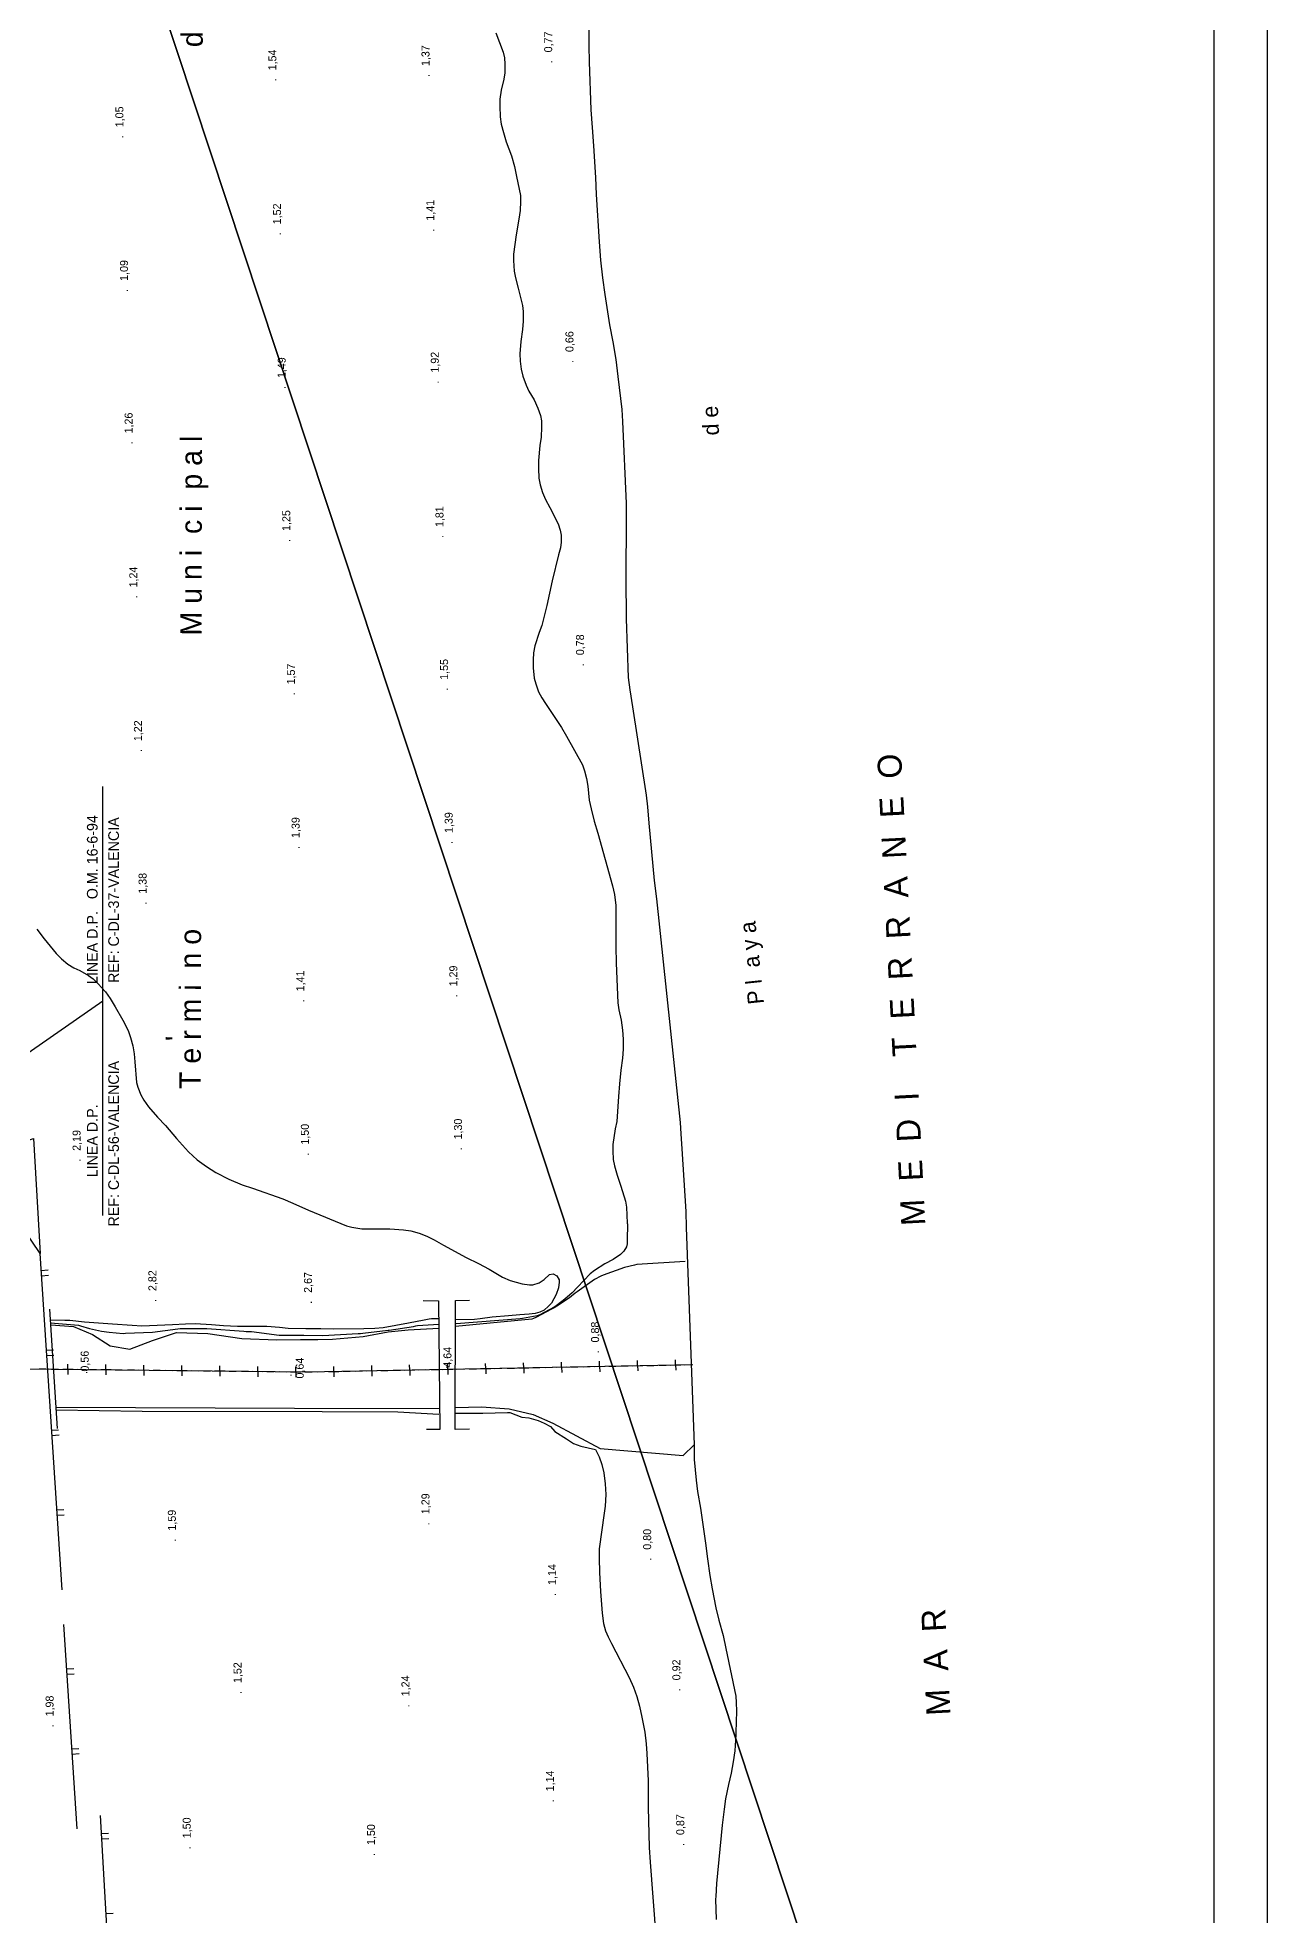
# Model space of a CAD drawing. Extents: x 729854 to 730444, y 4373781 to 4374808.
# Drawn here: x 730213.5 to 730444, y 4374028.7 to 4374380.7 of the extents above; entities that cross this region are included whole.
import ezdxf
from ezdxf.enums import TextEntityAlignment as Align

# ---------------------------------------------------------------- set-up
doc = ezdxf.new("R2010")
doc.units = 0
doc.layers.get('0').update_dxf_attribs({"linetype": 'CONTINUOUS'})
for name, color, linetype in [('1', 7, 'CONTINUOUS'), ('2', 7, 'CONTINUOUS'), ('22', 7, 'CONTINUOUS'), ('24', 7, 'CONTINUOUS'), ('44', 7, 'CONTINUOUS'), ('48', 7, 'CONTINUOUS'), ('50', 7, 'CONTINUOUS'), ('56', 7, 'CONTINUOUS'), ('61', 7, 'CONTINUOUS'), ('PATTERN_CLASS', 7, 'CONTINUOUS')]:
    doc.layers.add(name, color=color, linetype=linetype)

msp = doc.modelspace()

# ---------------------------------------------------------------- linework, layer by layer
at = {"layer": '1', "color": 0, "linetype": 'CONTINUOUS'}
for p, q in [((730218.06, 4374089.71), (730213.94, 4374152.73)), ((730214.15, 4374149.58), (730215.47, 4374149.67)), ((730214.21, 4374148.59), (730215.54, 4374148.67)), ((730215.12, 4374134.61), (730216.45, 4374134.7)), ((730215.19, 4374133.62), (730216.52, 4374133.71)), ((730216.1, 4374119.65), (730217.43, 4374119.73)), ((730216.17, 4374118.65), (730217.5, 4374118.74)), ((730217.08, 4374104.68), (730218.41, 4374104.76)), ((730217.15, 4374103.68), (730218.47, 4374103.77)), ((730220.88, 4374044.94), (730218.39, 4374083.21)), ((730218.93, 4374074.88), (730220.26, 4374074.96)), ((730219, 4374073.88), (730220.32, 4374073.97)), ((730219.91, 4374059.91), (730221.23, 4374059.99)), ((730219.97, 4374058.91), (730221.3, 4374059)), ((730227.2, 4374014.07), (730225.25, 4374047.38)), ((730225.45, 4374044.02), (730226.78, 4374044.1)), ((730225.5, 4374043.02), (730226.83, 4374043.1)), ((730226.32, 4374029.04), (730227.65, 4374029.12))]:
    msp.add_line(p, q, dxfattribs=at)
msp.add_lwpolyline([(730213.94, 4374152.73), (730201.81, 4374170.69), (730212.69, 4374174.32), (730213.94, 4374152.73)], dxfattribs=at)
at = {"layer": '2', "color": 0, "linetype": 'CONTINUOUS'}
msp.add_line((730217.19, 4374119.92), (730215.76, 4374142.34), dxfattribs=at)
for points in [[(730285.76, 4374143.94), (730288.65, 4374143.88), (730288.86, 4374119.79), (730286.35, 4374119.79)], [(730294.42, 4374119.8), (730291.78, 4374119.76), (730291.83, 4374143.94), (730294.44, 4374144.02)]]:
    msp.add_lwpolyline(points, dxfattribs=at)
at = {"layer": '22', "color": 0, "linetype": 'CONTINUOUS'}
for points in [[(730334.89, 4374151.25), (730325.77, 4374150.66), (730325.34, 4374150.57), (730323.49, 4374150.11), (730319.49, 4374148.71), (730319.08, 4374148.53), (730317.86, 4374147.9), (730314.63, 4374145.58), (730314.26, 4374145.32), (730313.19, 4374144.46), (730310.78, 4374142.87), (730310.4, 4374142.65), (730309.79, 4374142.29), (730306.85, 4374140.75), (730306.44, 4374140.58), (730306.13, 4374140.44), (730291.82, 4374139.04)], [(730215.95, 4374139.38), (730220.23, 4374139.06), (730223.77, 4374137.54), (730227.1, 4374135.44), (730230.77, 4374134.82), (730234.99, 4374136.42), (730239.52, 4374137.94), (730245.37, 4374137.75), (730251.74, 4374136.79), (730258.33, 4374136.54), (730262.74, 4374136.63), (730266.03, 4374136.65), (730268.78, 4374136.71), (730274.53, 4374137.21), (730279.19, 4374138.06), (730282.97, 4374138.42), (730288.69, 4374138.74)], [(730288.83, 4374123.61), (730261.65, 4374123.71), (730216.94, 4374123.91)], [(730291.79, 4374123.9), (730296.71, 4374124), (730301.9, 4374123.63), (730306.4, 4374122.57), (730310.06, 4374120.98), (730318.93, 4374116.17), (730334.51, 4374114.9), (730336.57, 4374116.89)]]:
    msp.add_lwpolyline(points, dxfattribs=at)
at = {"layer": '24', "color": 0, "linetype": 'CONTINUOUS'}
for points in [[(730316.8, 4374382.34), (730316.79, 4374379.11), (730316.85, 4374376.1), (730317.19, 4374367.11), (730317.4, 4374363.8), (730317.69, 4374360.39), (730318.07, 4374354.44), (730318.2, 4374351.23), (730318.72, 4374342.39), (730319, 4374338.92), (730319.36, 4374335.61), (730319.78, 4374332.51), (730320.68, 4374326.85), (730321.31, 4374323.66), (730321.85, 4374320.35), (730322.27, 4374317.12), (730322.96, 4374310.94), (730323.1, 4374308.69), (730323.79, 4374293.36), (730323.82, 4374290.44), (730323.74, 4374279.39), (730323.82, 4374271.71), (730324.19, 4374260.73), (730324.47, 4374258.44), (730325.02, 4374255.25), (730327.57, 4374238.66), (730327.79, 4374236.46), (730328.03, 4374233.39), (730329.06, 4374222.65), (730329.48, 4374219.25), (730333.92, 4374177.28), (730334.02, 4374175.17), (730334.24, 4374172.39), (730334.96, 4374160.64), (730335.07, 4374157.64), (730336.57, 4374116.89)], [(730336.57, 4374116.89), (730336.54, 4374114.6), (730336.57, 4374114.15), (730336.9, 4374110.25), (730337.2, 4374108.17), (730337.72, 4374105.01), (730338.67, 4374098.48), (730339.03, 4374095.5), (730339.47, 4374092.38), (730339.92, 4374089.87), (730340.62, 4374086.33), (730341.18, 4374084.04), (730341.96, 4374081.16), (730342.51, 4374078.71), (730344.36, 4374069.76), (730344.43, 4374068.58), (730344.5, 4374066.96), (730344.38, 4374062.96), (730344.36, 4374062.52), (730344.15, 4374059.51), (730343.88, 4374057.48), (730343.48, 4374055.36), (730342.96, 4374053.19), (730342.41, 4374050.53), (730342.14, 4374048.6), (730341.79, 4374045.58), (730340.72, 4374034.66), (730340.59, 4374032.25), (730340.57, 4374031.71), (730340.68, 4374027.91)]]:
    msp.add_lwpolyline(points, dxfattribs=at)
at = {"layer": '44', "color": 0, "linetype": 'CONTINUOUS'}
for points in [[(730299.4, 4374381.53), (730300.77, 4374377.96), (730301.01, 4374376.86), (730301.09, 4374375.69), (730301.05, 4374374.08), (730300.85, 4374372.9), (730300.38, 4374370.83), (730300.14, 4374369.15), (730300.11, 4374367.81), (730300.19, 4374365.83)], [(730300.19, 4374365.83), (730300.4, 4374364.42), (730300.78, 4374362.88), (730301.34, 4374361.15), (730302.28, 4374358.52), (730302.86, 4374356.53), (730303.27, 4374354.64), (730303.98, 4374351.05), (730304.02, 4374349.94), (730303.93, 4374348.27), (730303.7, 4374346.63), (730303.21, 4374343.67), (730302.68, 4374340.07), (730302.68, 4374338.91), (730302.81, 4374336.89), (730303.06, 4374335.63), (730303.57, 4374333.71), (730304.37, 4374330.46), (730304.47, 4374329.35), (730304.5, 4374327.53), (730304.37, 4374325.96), (730304.07, 4374323.69), (730303.88, 4374321.41), (730303.92, 4374320), (730304.12, 4374318.53), (730304.46, 4374317.19), (730305.03, 4374315.5), (730305.57, 4374314.41), (730306.53, 4374312.77), (730307.27, 4374311.23), (730307.75, 4374309.85), (730307.93, 4374308.81), (730307.96, 4374307.64), (730307.87, 4374305.78), (730307.65, 4374304.19), (730307.35, 4374301.4), (730307.34, 4374299.9), (730307.46, 4374298.07), (730307.71, 4374296.81), (730308.15, 4374295.37), (730308.71, 4374294.07), (730309.51, 4374292.56), (730311.06, 4374289.5), (730311.46, 4374288.35), (730311.61, 4374287.37), (730311.64, 4374286.09), (730311.49, 4374285.04), (730311.14, 4374283.71), (730309.96, 4374278.87), (730308.91, 4374274.21), (730308, 4374270.48), (730307.52, 4374269.17), (730306.71, 4374266.67), (730306.46, 4374265.37), (730306.36, 4374264.01), (730306.4, 4374262.52), (730306.58, 4374260.59), (730306.85, 4374259.55), (730307.4, 4374258.02), (730307.99, 4374256.88), (730308.71, 4374255.84), (730311.68, 4374251.38), (730312.64, 4374249.71), (730315.59, 4374244.36), (730316, 4374243.25), (730316.38, 4374241.79), (730316.59, 4374240.37), (730316.89, 4374237.71), (730317.22, 4374236.12), (730317.81, 4374233.78), (730318.48, 4374231.56), (730321.27, 4374221.67), (730321.59, 4374220.02), (730321.85, 4374218.01), (730321.89, 4374216.52), (730321.85, 4374214.15), (730321.86, 4374210.32), (730321.93, 4374207.16), (730322.23, 4374199.77), (730322.44, 4374198.4), (730322.86, 4374196.51), (730323.14, 4374194.64), (730323.26, 4374192.91), (730323.25, 4374191.06), (730323.1, 4374189.35), (730322.79, 4374187.12), (730322.53, 4374184.56), (730322.39, 4374182.16), (730322.03, 4374177.48), (730321.77, 4374176.09), (730321.31, 4374173.21), (730321.28, 4374172), (730321.38, 4374170.35), (730321.62, 4374169.16), (730322.1, 4374167.46), (730322.8, 4374165.4), (730323.68, 4374162.58), (730323.86, 4374161.42), (730324.02, 4374158.46), (730324.03, 4374158.27), (730324, 4374155.29)], [(730213.34, 4374213.53), (730214.72, 4374211.76), (730216.96, 4374208.98), (730217.98, 4374207.96), (730219.17, 4374206.98), (730220.26, 4374206.3), (730221.4, 4374205.78), (730223.04, 4374204.89), (730223.91, 4374204.21), (730224.85, 4374203.29), (730226.18, 4374201.79), (730227.07, 4374200.56), (730228.01, 4374199.02), (730229.46, 4374196.48), (730230.44, 4374194.54), (730230.92, 4374193.23), (730231.33, 4374191.71), (730231.59, 4374190.16), (730231.68, 4374188.69), (730231.99, 4374184.83), (730232.24, 4374183.94), (730232.81, 4374182.51), (730233.39, 4374181.5), (730234.29, 4374180.23), (730235.95, 4374178.29), (730237.45, 4374176.73), (730239.54, 4374174.29), (730241.74, 4374171.83), (730243.39, 4374170.31), (730245.15, 4374169.03), (730246.87, 4374167.96), (730249.31, 4374166.69), (730251.82, 4374165.65), (730253.74, 4374165.02), (730259.46, 4374163.02), (730261.33, 4374162.21), (730264.28, 4374160.89), (730271.38, 4374157.91), (730272.4, 4374157.67), (730274.25, 4374157.4), (730275.58, 4374157.37), (730276.02, 4374157.38), (730279.05, 4374157.38), (730279.5, 4374157.37), (730282.06, 4374157.21), (730283.45, 4374156.98), (730284.98, 4374156.56), (730286.43, 4374156.01), (730287.83, 4374155.32), (730289.55, 4374154.33), (730293.8, 4374152.02), (730296.15, 4374150.88), (730298.15, 4374149.79), (730300.6, 4374148.34)], [(730324, 4374155.29), (730324.01, 4374154.57), (730323.86, 4374153.98), (730323.37, 4374153.21), (730322.74, 4374152.58), (730321.34, 4374151.65), (730319.8, 4374150.81), (730317.85, 4374149.54), (730317.06, 4374148.96), (730314.66, 4374146.44), (730313.66, 4374145.36), (730312.3, 4374144.17), (730310.67, 4374142.94), (730310.29, 4374142.69), (730307.63, 4374141.25), (730307.13, 4374141.08), (730304.35, 4374140.57), (730303.93, 4374140.53), (730291.94, 4374139.59)], [(730300.6, 4374148.34), (730302.05, 4374147.71), (730304.31, 4374147.04), (730305.69, 4374146.85), (730306.32, 4374146.89), (730307.48, 4374147.27), (730308.41, 4374147.91), (730309.46, 4374148.84), (730310.14, 4374148.94), (730310.8, 4374148.54), (730311.22, 4374147.83), (730311.25, 4374147.38), (730311.14, 4374146.3), (730310.69, 4374145.08), (730309.82, 4374143.46), (730309.27, 4374142.85), (730308.42, 4374142.15), (730307.64, 4374141.75), (730306.73, 4374141.48), (730305.62, 4374141.35), (730303.88, 4374141.27), (730301.72, 4374141.05), (730298.68, 4374140.81), (730296.44, 4374140.52), (730295.36, 4374140.41), (730291.82, 4374140.29), (730291.82, 4374140.29)], [(730288.68, 4374140.53), (730287.34, 4374140.48), (730286.89, 4374140.46), (730285.92, 4374140.25), (730283.03, 4374139.67), (730278.26, 4374138.8), (730276.72, 4374138.67), (730274.62, 4374138.61), (730268.98, 4374138.55), (730266.56, 4374138.63), (730263.76, 4374138.64), (730260.44, 4374138.71), (730258.82, 4374138.89), (730256.45, 4374139.05), (730254.21, 4374139.09), (730250.96, 4374139.09), (730248.34, 4374139.17), (730246.05, 4374139.37), (730243.02, 4374139.55), (730241.19, 4374139.52), (730238.76, 4374139.38), (730232.99, 4374139.15), (730231.2, 4374139.28), (730227.52, 4374139.48), (730222.26, 4374139.89), (730219.54, 4374140.19), (730218.57, 4374140.21), (730215.89, 4374140.23)], [(730215.93, 4374139.74), (730221.12, 4374139.32), (730221.53, 4374139.17), (730223.24, 4374138.69), (730225.49, 4374138.17), (730226.91, 4374138), (730229.51, 4374137.78), (730229.95, 4374137.8), (730235.03, 4374138), (730239.76, 4374138.66), (730240.2, 4374138.67), (730245.04, 4374138.69), (730245.19, 4374138.69), (730252.16, 4374138.17), (730252.6, 4374138.14), (730253.59, 4374138.11), (730258.76, 4374137.46), (730259.21, 4374137.46), (730263.39, 4374137.44), (730266.94, 4374137.41), (730273.54, 4374137.73), (730273.98, 4374137.77), (730274.44, 4374137.82), (730279.18, 4374138.38), (730279.41, 4374138.4), (730283.94, 4374139.1), (730284.36, 4374139.21), (730284.67, 4374139.28), (730288.69, 4374139.53)], [(730216.95, 4374123.46), (730233.1, 4374123.19), (730233.09, 4374123.19), (730266.81, 4374123.12), (730266.81, 4374123.12), (730281.03, 4374123.06), (730281.03, 4374123.05), (730288.69, 4374122.66), (730288.69, 4374122.66)], [(730291.83, 4374122.84), (730296.48, 4374122.82), (730296.92, 4374122.84), (730301.57, 4374122.96), (730302.02, 4374122.96), (730304.23, 4374122.07), (730305.56, 4374121.96), (730307.29, 4374121.48), (730308.45, 4374120.98), (730309.62, 4374120.3), (730310.43, 4374119.4), (730312.59, 4374118.01), (730313.96, 4374117.15), (730315.31, 4374116.66), (730318.05, 4374116.04), (730318.76, 4374114.66), (730319.27, 4374113.19), (730319.62, 4374111.63), (730319.87, 4374109.55), (730319.96, 4374107.56), (730319.88, 4374105.42), (730319.67, 4374104.08), (730318.77, 4374097.4), (730318.71, 4374095.67), (730318.81, 4374092.96), (730319.01, 4374089.39), (730319.31, 4374085.36), (730319.58, 4374083.41), (730319.93, 4374082.05), (730320.4, 4374080.88), (730321.06, 4374079.66), (730324.37, 4374073.27), (730325.17, 4374071.44), (730325.79, 4374069.71), (730326.29, 4374067.92), (730326.74, 4374065.86), (730327.27, 4374063.06), (730327.57, 4374060.87), (730327.69, 4374059.01), (730327.93, 4374053.9), (730327.9, 4374051.91), (730327.93, 4374048.96), (730328.14, 4374041.42), (730328.3, 4374038.69), (730333.11, 4373975.55)]]:
    msp.add_lwpolyline(points, dxfattribs=at)
at = {"layer": '56', "color": 0, "linetype": 'CONTINUOUS'}
for p, q in [((730213.77, 4374131.12), (730215.09, 4374131.11)), ((730218.19, 4374131.08), (730220.14, 4374131.06)), ((730219.16, 4374131.07), (730219.15, 4374130.07)), ((730219.16, 4374131.07), (730219.17, 4374132.02)), ((730220.89, 4374131.05), (730222.21, 4374131.04)), ((730223.21, 4374131.02), (730224.53, 4374131.01)), ((730225.31, 4374131), (730227.26, 4374130.98)), ((730226.28, 4374130.99), (730226.27, 4374129.98)), ((730226.28, 4374130.99), (730226.29, 4374131.93)), ((730228.01, 4374130.97), (730229.33, 4374130.95)), ((730230.33, 4374130.94), (730231.65, 4374130.93)), ((730232.43, 4374130.92), (730234.38, 4374130.89)), ((730233.4, 4374130.91), (730233.39, 4374129.9)), ((730233.4, 4374130.91), (730233.41, 4374131.85)), ((730235.13, 4374130.89), (730236.44, 4374130.87)), ((730237.45, 4374130.86), (730238.77, 4374130.84)), ((730239.55, 4374130.83), (730241.5, 4374130.81)), ((730240.52, 4374130.82), (730240.51, 4374129.82)), ((730240.52, 4374130.82), (730240.53, 4374131.77)), ((730242.25, 4374130.8), (730243.56, 4374130.79)), ((730244.57, 4374130.78), (730245.89, 4374130.76)), ((730246.66, 4374130.75), (730248.61, 4374130.73)), ((730247.64, 4374130.74), (730247.63, 4374129.73)), ((730247.64, 4374130.74), (730247.65, 4374131.68)), ((730249.36, 4374130.72), (730250.68, 4374130.7)), ((730251.69, 4374130.69), (730253.01, 4374130.68)), ((730253.78, 4374130.67), (730255.73, 4374130.65)), ((730254.76, 4374130.66), (730254.75, 4374129.65)), ((730254.76, 4374130.66), (730254.77, 4374131.6)), ((730256.48, 4374130.64), (730257.8, 4374130.62)), ((730258.81, 4374130.61), (730260.13, 4374130.59)), ((730260.9, 4374130.59), (730262.85, 4374130.56)), ((730261.88, 4374130.57), (730261.87, 4374129.57)), ((730261.88, 4374130.57), (730261.89, 4374131.52)), ((730265.93, 4374130.59), (730267.25, 4374130.61)), ((730268.02, 4374130.63), (730269.97, 4374130.66)), ((730269, 4374130.65), (730268.98, 4374131.59)), ((730269, 4374130.65), (730269.02, 4374129.64)), ((730270.72, 4374130.68), (730272.04, 4374130.7)), ((730273.05, 4374130.72), (730274.36, 4374130.75)), ((730275.14, 4374130.76), (730277.09, 4374130.8)), ((730276.11, 4374130.78), (730276.1, 4374131.73)), ((730276.11, 4374130.78), (730276.13, 4374129.78)), ((730277.84, 4374130.81), (730279.16, 4374130.84)), ((730280.16, 4374130.86), (730281.48, 4374130.88)), ((730282.26, 4374130.9), (730284.21, 4374130.94)), ((730283.23, 4374130.92), (730283.21, 4374131.86)), ((730283.23, 4374130.92), (730283.25, 4374129.91)), ((730284.96, 4374130.95), (730286.27, 4374130.98)), ((730287.28, 4374130.99), (730288.6, 4374131.02)), ((730289.38, 4374131.03), (730291.33, 4374131.07)), ((730290.35, 4374131.05), (730290.33, 4374132)), ((730290.35, 4374131.05), (730290.37, 4374130.05)), ((730292.07, 4374131.09), (730293.39, 4374131.11)), ((730294.4, 4374131.13), (730295.72, 4374131.16)), ((730296.49, 4374131.17), (730298.44, 4374131.21)), ((730297.47, 4374131.19), (730297.45, 4374132.13)), ((730297.47, 4374131.19), (730297.49, 4374130.18)), ((730299.19, 4374131.22), (730300.51, 4374131.25)), ((730301.52, 4374131.27), (730302.84, 4374131.29)), ((730303.61, 4374131.31), (730305.56, 4374131.34)), ((730304.59, 4374131.32), (730304.57, 4374132.27)), ((730304.59, 4374131.32), (730304.61, 4374130.32)), ((730306.31, 4374131.36), (730307.63, 4374131.38)), ((730308.64, 4374131.4), (730309.96, 4374131.43)), ((730310.73, 4374131.44), (730312.68, 4374131.48)), ((730311.71, 4374131.46), (730311.69, 4374132.41)), ((730311.71, 4374131.46), (730311.72, 4374130.46)), ((730313.43, 4374131.49), (730314.75, 4374131.52)), ((730315.76, 4374131.54), (730317.07, 4374131.56)), ((730317.85, 4374131.58), (730319.8, 4374131.62)), ((730318.82, 4374131.6), (730318.81, 4374132.54)), ((730318.82, 4374131.6), (730318.84, 4374130.59)), ((730320.55, 4374131.63), (730321.87, 4374131.65)), ((730322.87, 4374131.67), (730324.19, 4374131.7)), ((730324.97, 4374131.71), (730326.92, 4374131.75)), ((730325.94, 4374131.73), (730325.92, 4374132.68)), ((730325.94, 4374131.73), (730325.96, 4374130.73)), ((730327.67, 4374131.77), (730328.98, 4374131.79)), ((730329.99, 4374131.81), (730331.31, 4374131.83)), ((730332.08, 4374131.85), (730334.03, 4374131.89)), ((730333.06, 4374131.87), (730333.04, 4374132.81)), ((730333.06, 4374131.87), (730333.08, 4374130.86)), ((730334.78, 4374131.9), (730336.1, 4374131.93))]:
    msp.add_line(p, q, dxfattribs=at)
for points in [[(730216.09, 4374131.1), (730216.66, 4374131.1), (730217.41, 4374131.09)], [(730263.6, 4374130.55), (730263.96, 4374130.55), (730264.92, 4374130.57)]]:
    msp.add_lwpolyline(points, dxfattribs=at)
at = {"layer": '61', "color": 0, "linetype": 'CONTINUOUS'}
for p, q in [((730225.73, 4374200.08), (730225.73, 4374240.31)), ((730225.73, 4374200.08), (730122.02, 4374127.82)), ((730225.73, 4374159.85), (730225.73, 4374200.08))]:
    msp.add_line(p, q, dxfattribs=at)
at = {"layer": 'PATTERN_CLASS', "color": 0, "linetype": 'CONTINUOUS'}
for p, q in [((730218.06, 4374089.71), (730213.94, 4374152.73)), ((730220.88, 4374044.94), (730218.39, 4374083.21)), ((730227.2, 4374014.07), (730225.25, 4374047.38))]:
    msp.add_line(p, q, dxfattribs=at)
msp.add_lwpolyline([(729905.19, 4374131.41), (729943.6, 4374128.63), (730036.03, 4374128.51), (730082.05, 4374128.51), (730101.06, 4374128.06), (730129.57, 4374127.7), (730163.46, 4374130.84), (730187.74, 4374131.34), (730216.66, 4374131.1), (730263.96, 4374130.55), (730336.31, 4374131.93)], dxfattribs=at)

# ---------------------------------------------------------------- texts
at = {"layer": '48', "color": 0, "linetype": 'CONTINUOUS'}
for s, p in [(' 0,77', (730309.94, 4374377.34)), (' 1,54', (730258.23, 4374373.96)), (' 1,37', (730286.94, 4374374.77)), ('.', (730286.94, 4374373.27)), ('.', (730309.94, 4374375.84)), ('.', (730258.23, 4374372.46)), (' 1,05', (730229.56, 4374363.3)), ('.', (730229.56, 4374361.8)), (' 1,52', (730259.1, 4374345.11)), (' 1,41', (730287.82, 4374345.79)), ('.', (730259.1, 4374343.61)), ('.', (730287.82, 4374344.29)), (' 1,09', (730230.43, 4374334.51)), ('.', (730230.43, 4374333.01)), (' 0,66', (730313.92, 4374321.17)), (' 1,49', (730259.98, 4374316.28)), (' 1,92', (730288.68, 4374317.31)), ('.', (730313.92, 4374319.67)), ('.', (730259.98, 4374314.78)), ('.', (730288.68, 4374315.81)), (' 1,26', (730231.29, 4374305.91)), ('.', (730231.29, 4374304.41)), (' 1,81', (730289.56, 4374288.36)), (' 1,25', (730260.84, 4374287.63)), ('.', (730260.84, 4374286.13)), ('.', (730289.56, 4374286.86)), (' 1,24', (730232.17, 4374277.04)), ('.', (730232.17, 4374275.54)), (' 0,78', (730315.9, 4374264.34)), (' 1,55', (730290.42, 4374259.73)), (' 1,57', (730261.72, 4374258.86)), ('.', (730315.9, 4374262.84)), ('.', (730261.72, 4374257.36)), ('.', (730290.42, 4374258.23)), (' 1,22', (730233.04, 4374248.23)), ('.', (730233.04, 4374246.73)), (' 1,39', (730262.59, 4374230.08)), (' 1,39', (730291.29, 4374231.01)), ('.', (730262.59, 4374228.58)), ('.', (730291.29, 4374229.51)), (' 1,38', (730233.91, 4374219.63)), ('.', (730233.91, 4374218.13)), (' 1,41', (730263.46, 4374201.33)), (' 1,29', (730292.16, 4374202.26)), ('.', (730292.16, 4374200.76)), ('.', (730263.46, 4374199.83)), (' 1,50', (730264.33, 4374172.6)), (' 1,30', (730293.03, 4374173.57)), (' 2,19', (730221.54, 4374171.44)), ('.', (730221.54, 4374169.94)), ('.', (730264.33, 4374171.1)), ('.', (730293.03, 4374172.07)), (' 2,82', (730235.75, 4374145.15)), (' 2,67', (730264.91, 4374144.82)), ('.', (730235.75, 4374143.65)), ('.', (730264.91, 4374143.32)), (' 0,88', (730318.72, 4374135.52)), (' 0,56', (730223.06, 4374130.06)), (' 4,64', (730291.05, 4374130.79)), ('.', (730318.72, 4374134.02)), ('.', (730222.79, 4374130.17)), (' 0,64', (730263.36, 4374128.76)), ('.', (730290.24, 4374131.17)), ('.', (730261.08, 4374129.67)), (' 1,29', (730286.93, 4374103.33)), (' 1,59', (730239.4, 4374100.26)), ('.', (730286.93, 4374101.83)), ('.', (730239.4, 4374098.76)), (' 0,80', (730328.49, 4374096.67)), ('.', (730328.49, 4374095.17)), (' 1,14', (730310.66, 4374090.06)), ('.', (730310.66, 4374088.56)), (' 1,52', (730251.71, 4374071.67)), (' 0,92', (730333.96, 4374072.19)), ('.', (730251.71, 4374070.17)), (' 1,24', (730283.18, 4374069.19)), ('.', (730333.96, 4374070.69)), (' 1,98', (730216.48, 4374065.42)), ('.', (730283.18, 4374067.69)), ('.', (730216.48, 4374063.92)), (' 1,14', (730310.26, 4374051.37)), ('.', (730310.26, 4374049.87)), (' 1,50', (730242.18, 4374042.59)), (' 0,87', (730334.69, 4374043.19)), (' 1,50', (730276.72, 4374041.32)), ('.', (730242.18, 4374041.09)), ('.', (730276.72, 4374039.82)), ('.', (730334.69, 4374041.69))]:
    msp.add_text(s, height=1.5, rotation=90, dxfattribs=at).set_placement(p)
at = {"layer": '50', "color": 0, "linetype": 'CONTINUOUS'}
for s, height, rotation, p in [('T e r m i  n o                                     M u n i  c i  p a l                                                 d e                           A l  b o r a y a', 4, 89.8925, (730244.07, 4374183.58)), ('M  A  R                                           M  E  D  I    T  E  R  R  A  N  E  O', 4.5, 92.9463, (730384.61, 4374066.24)), ("'", 4, 90, (730241.46, 4374192.56))]:
    msp.add_text(s, height=height, rotation=rotation, dxfattribs=at).set_placement(p)
for s, rotation, p in [('d e', 92.5771, (730338.24, 4374306.01)), ('P l  a y a', 96.0388, (730346.67, 4374199.29))]:
    msp.add_text(s, height=3, rotation=rotation, dxfattribs=at).set_placement(p, align=Align.TOP_LEFT)
at = {"layer": '61', "color": 0, "linetype": 'CONTINUOUS'}
for s, p in [('LINEA D.P.   O.M. 16-6-94', (730224.73, 4374203.26)), ('LINEA D.P.   ', (730224.73, 4374167.03))]:
    msp.add_text(s, height=2, rotation=90, dxfattribs=at).set_placement(p)
for s, p in [('REF: C-DL-37-VALENCIA', (730226.73, 4374203.46)), ('REF: C-DL-56-VALENCIA', (730226.73, 4374157.8))]:
    msp.add_text(s, height=2, rotation=90, dxfattribs=at).set_placement(p, align=Align.TOP_LEFT)

# ---------------------------------------------------------------- meshes
at = {"color": 0, "linetype": 'CONTINUOUS'}
mesh = msp.add_polyface(dxfattribs=at)
corners = [(730162.5, 4373781), (729854.5, 4374807.5), (730444, 4373781), (730444, 4374807.5), (729854.5, 4373781)]
mesh.append_faces([[corners[k] for k in face] for face in [(0, 1, 4), (1, 0, 2, 3)]], dxfattribs={"vtx0": -1, "color": 0})
mesh = msp.add_polyface(dxfattribs=at)
corners = [(730434, 4373791), (730162.5, 4374611), (730162.5, 4373791), (729864.5, 4374611), (730434, 4374611), (729864.5, 4373791)]
mesh.append_faces([[corners[k] for k in face] for face in [(1, 0, 4), (2, 3, 5)]], dxfattribs={"vtx0": -1, "color": 0})
mesh.append_faces([[corners[k] for k in face] for face in [(0, 1, 3, 2)]], dxfattribs={"vtx0": -1, "vtx2": -1, "color": 0})

doc.saveas('drawing.dxf')
